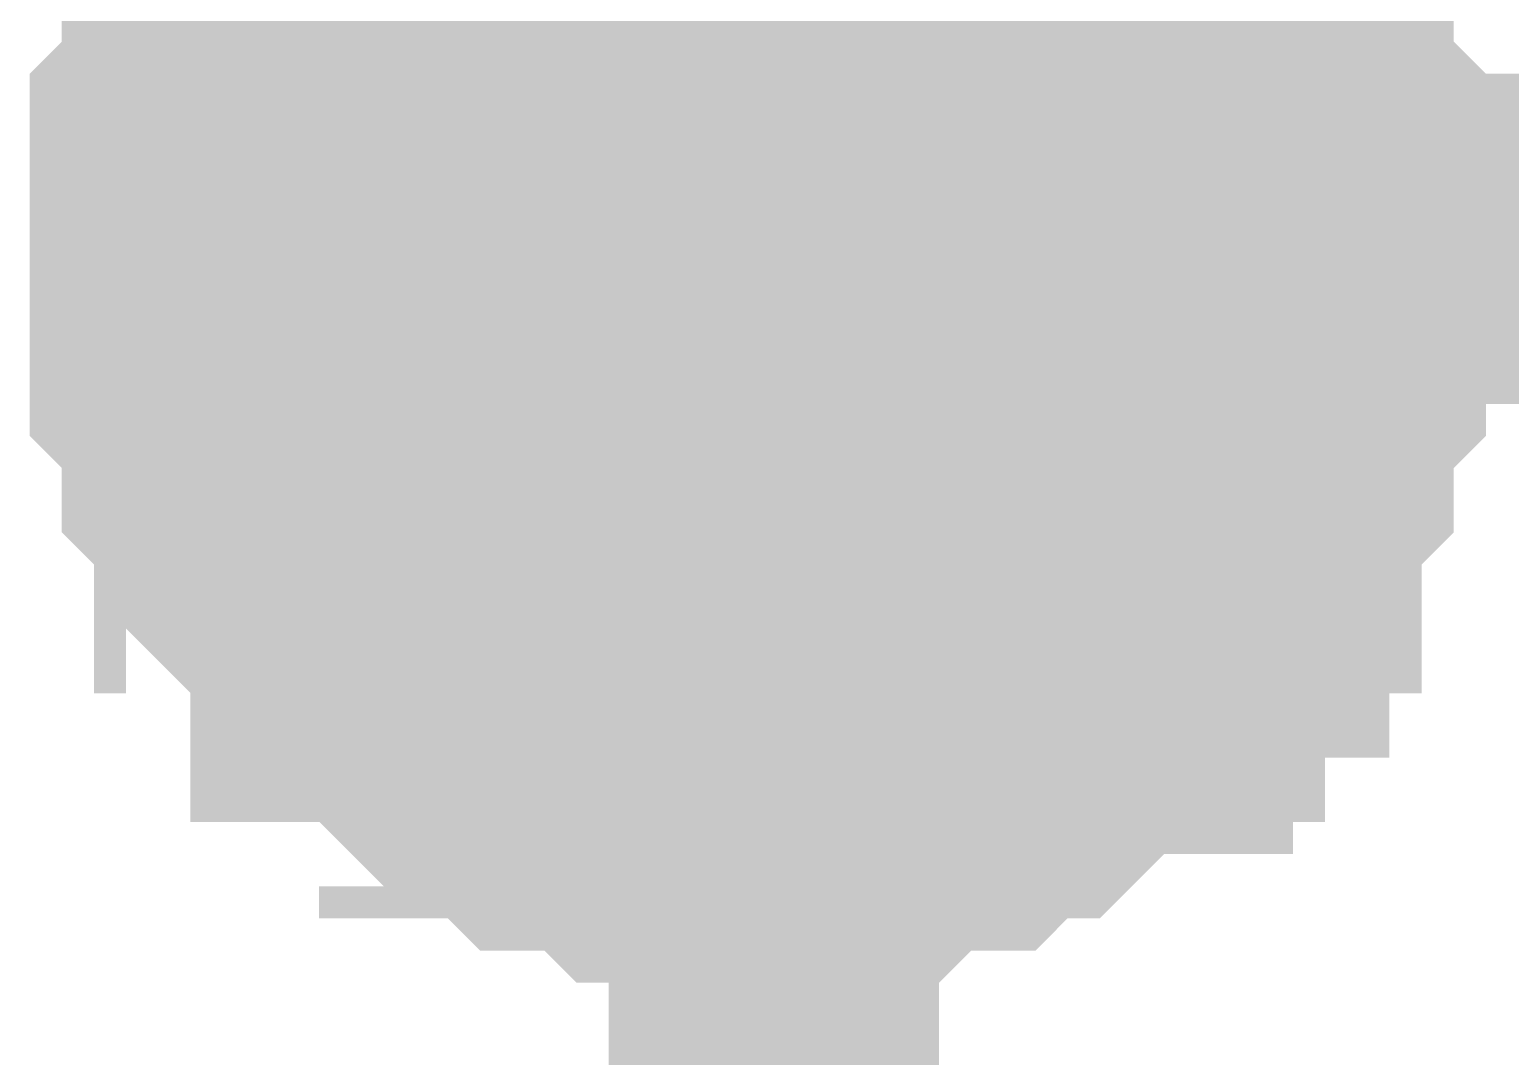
# Model space of a CAD drawing. Header units: inches. Extents: x 0 to 31.5, y 0 to 22.3.
# Drawn here: x 25.8721 to 25.9249, y 18.0706 to 18.1073 of the extents above; entities that cross this region are included whole.
import ezdxf

# ---------------------------------------------------------------- set-up
doc = ezdxf.new("R2010")
doc.units = ezdxf.units.IN
doc.header["$MEASUREMENT"] = 0
doc.layers.add('Sheet', color=255, linetype='Continuous')

msp = doc.modelspace()

# ---------------------------------------------------------------- linework, layer by layer
at = {"layer": 'Sheet'}
for points in [[(25.898622, 17.999876, 0.0118, 0.0118, 0), (25.898622, 18.099799, 0.0118, 0.0118, 0), (25.898622, 18.199722, 0.0118, 0.0118, 0)], [(25.877953, 18.099799, 0.0118, 0.0118, 0), (25.877953, 18.100948, 0.0118, 0.0118, 0), (25.877953, 18.102096, 0.0118, 0.0118, 0), (25.877953, 18.102096, 0.0118, 0.0118, 0), (25.877953, 18.103245, 0.0118, 0.0118, 0), (25.879101, 18.104393, 0.0118, 0.0118, 0), (25.879101, 18.105542, 0.0118, 0.0118, 0), (25.879101, 18.10669, 0.0118, 0.0118, 0), (25.879101, 18.10669, 0.0118, 0.0118, 0), (25.880249, 18.107839, 0.0118, 0.0118, 0), (25.880249, 18.108987, 0.0118, 0.0118, 0), (25.881398, 18.110136, 0.0118, 0.0118, 0), (25.881398, 18.110136, 0.0118, 0.0118, 0), (25.882546, 18.111285, 0.0118, 0.0118, 0), (25.882546, 18.112433, 0.0118, 0.0118, 0), (25.883694, 18.112433, 0.0118, 0.0118, 0), (25.883694, 18.113582, 0.0118, 0.0118, 0)], [(25.877953, 18.099799, 0.0118, 0.0118, 0), (25.877953, 18.100948, 0.0118, 0.0118, 0), (25.877953, 18.102096, 0.0118, 0.0118, 0), (25.877953, 18.102096, 0.0118, 0.0118, 0), (25.877953, 18.103245, 0.0118, 0.0118, 0), (25.879101, 18.104393, 0.0118, 0.0118, 0), (25.879101, 18.105542, 0.0118, 0.0118, 0), (25.879101, 18.10669, 0.0118, 0.0118, 0), (25.879101, 18.10669, 0.0118, 0.0118, 0), (25.880249, 18.107839, 0.0118, 0.0118, 0), (25.880249, 18.108987, 0.0118, 0.0118, 0), (25.881398, 18.110136, 0.0118, 0.0118, 0), (25.881398, 18.110136, 0.0118, 0.0118, 0), (25.882546, 18.111285, 0.0118, 0.0118, 0), (25.882546, 18.112433, 0.0118, 0.0118, 0), (25.883694, 18.112433, 0.0118, 0.0118, 0), (25.883694, 18.113582, 0.0118, 0.0118, 0)], [(25.877953, 18.099799, 0.0118, 0.0118, 0), (25.877953, 18.100948, 0.0118, 0.0118, 0), (25.877953, 18.102096, 0.0118, 0.0118, 0), (25.877953, 18.102096, 0.0118, 0.0118, 0), (25.877953, 18.103245, 0.0118, 0.0118, 0), (25.879101, 18.104393, 0.0118, 0.0118, 0), (25.879101, 18.105542, 0.0118, 0.0118, 0), (25.879101, 18.10669, 0.0118, 0.0118, 0), (25.879101, 18.10669, 0.0118, 0.0118, 0), (25.880249, 18.107839, 0.0118, 0.0118, 0), (25.880249, 18.108987, 0.0118, 0.0118, 0), (25.881398, 18.110136, 0.0118, 0.0118, 0), (25.881398, 18.110136, 0.0118, 0.0118, 0), (25.882546, 18.111285, 0.0118, 0.0118, 0), (25.882546, 18.112433, 0.0118, 0.0118, 0), (25.883694, 18.112433, 0.0118, 0.0118, 0), (25.883694, 18.113582, 0.0118, 0.0118, 0)], [(25.877953, 18.099799, 0.0118, 0.0118, 0), (25.877953, 18.100948, 0.0118, 0.0118, 0), (25.877953, 18.102096, 0.0118, 0.0118, 0), (25.877953, 18.102096, 0.0118, 0.0118, 0), (25.877953, 18.103245, 0.0118, 0.0118, 0), (25.879101, 18.104393, 0.0118, 0.0118, 0), (25.879101, 18.105542, 0.0118, 0.0118, 0), (25.879101, 18.10669, 0.0118, 0.0118, 0), (25.879101, 18.10669, 0.0118, 0.0118, 0), (25.880249, 18.107839, 0.0118, 0.0118, 0), (25.880249, 18.108987, 0.0118, 0.0118, 0), (25.881398, 18.110136, 0.0118, 0.0118, 0), (25.881398, 18.110136, 0.0118, 0.0118, 0), (25.882546, 18.111285, 0.0118, 0.0118, 0), (25.882546, 18.112433, 0.0118, 0.0118, 0), (25.883694, 18.112433, 0.0118, 0.0118, 0), (25.883694, 18.113582, 0.0118, 0.0118, 0)], [(25.912402, 18.113582, 0.0118, 0.0118, 0), (25.912402, 18.112433, 0.0118, 0.0118, 0), (25.91355, 18.112433, 0.0118, 0.0118, 0), (25.914698, 18.111285, 0.0118, 0.0118, 0), (25.914698, 18.110136, 0.0118, 0.0118, 0), (25.914698, 18.110136, 0.0118, 0.0118, 0), (25.915846, 18.108987, 0.0118, 0.0118, 0), (25.915846, 18.107839, 0.0118, 0.0118, 0), (25.916995, 18.10669, 0.0118, 0.0118, 0), (25.916995, 18.10669, 0.0118, 0.0118, 0), (25.916995, 18.105542, 0.0118, 0.0118, 0), (25.916995, 18.104393, 0.0118, 0.0118, 0), (25.918143, 18.103245, 0.0118, 0.0118, 0), (25.918143, 18.102096, 0.0118, 0.0118, 0), (25.918143, 18.102096, 0.0118, 0.0118, 0), (25.918143, 18.100948, 0.0118, 0.0118, 0), (25.918143, 18.099799, 0.0118, 0.0118, 0)], [(25.912402, 18.113582, 0.0118, 0.0118, 0), (25.912402, 18.112433, 0.0118, 0.0118, 0), (25.91355, 18.112433, 0.0118, 0.0118, 0), (25.914698, 18.111285, 0.0118, 0.0118, 0), (25.914698, 18.110136, 0.0118, 0.0118, 0), (25.914698, 18.110136, 0.0118, 0.0118, 0), (25.915846, 18.108987, 0.0118, 0.0118, 0), (25.915846, 18.107839, 0.0118, 0.0118, 0), (25.916995, 18.10669, 0.0118, 0.0118, 0), (25.916995, 18.10669, 0.0118, 0.0118, 0), (25.916995, 18.105542, 0.0118, 0.0118, 0), (25.916995, 18.104393, 0.0118, 0.0118, 0), (25.918143, 18.103245, 0.0118, 0.0118, 0), (25.918143, 18.102096, 0.0118, 0.0118, 0), (25.918143, 18.102096, 0.0118, 0.0118, 0), (25.918143, 18.100948, 0.0118, 0.0118, 0), (25.918143, 18.099799, 0.0118, 0.0118, 0)], [(25.912402, 18.113582, 0.0118, 0.0118, 0), (25.912402, 18.112433, 0.0118, 0.0118, 0), (25.91355, 18.112433, 0.0118, 0.0118, 0), (25.914698, 18.111285, 0.0118, 0.0118, 0), (25.914698, 18.110136, 0.0118, 0.0118, 0), (25.914698, 18.110136, 0.0118, 0.0118, 0), (25.915846, 18.108987, 0.0118, 0.0118, 0), (25.915846, 18.107839, 0.0118, 0.0118, 0), (25.916995, 18.10669, 0.0118, 0.0118, 0), (25.916995, 18.10669, 0.0118, 0.0118, 0), (25.916995, 18.105542, 0.0118, 0.0118, 0), (25.916995, 18.104393, 0.0118, 0.0118, 0), (25.918143, 18.103245, 0.0118, 0.0118, 0), (25.918143, 18.102096, 0.0118, 0.0118, 0), (25.918143, 18.102096, 0.0118, 0.0118, 0), (25.918143, 18.100948, 0.0118, 0.0118, 0), (25.918143, 18.099799, 0.0118, 0.0118, 0)], [(25.912402, 18.113582, 0.0118, 0.0118, 0), (25.912402, 18.112433, 0.0118, 0.0118, 0), (25.91355, 18.112433, 0.0118, 0.0118, 0), (25.914698, 18.111285, 0.0118, 0.0118, 0), (25.914698, 18.110136, 0.0118, 0.0118, 0), (25.914698, 18.110136, 0.0118, 0.0118, 0), (25.915846, 18.108987, 0.0118, 0.0118, 0), (25.915846, 18.107839, 0.0118, 0.0118, 0), (25.916995, 18.10669, 0.0118, 0.0118, 0), (25.916995, 18.10669, 0.0118, 0.0118, 0), (25.916995, 18.105542, 0.0118, 0.0118, 0), (25.916995, 18.104393, 0.0118, 0.0118, 0), (25.918143, 18.103245, 0.0118, 0.0118, 0), (25.918143, 18.102096, 0.0118, 0.0118, 0), (25.918143, 18.102096, 0.0118, 0.0118, 0), (25.918143, 18.100948, 0.0118, 0.0118, 0), (25.918143, 18.099799, 0.0118, 0.0118, 0)], [(25.877953, 18.099799, 0.0039, 0.0039, 0), (25.877953, 18.100948, 0.0039, 0.0039, 0), (25.877953, 18.102096, 0.0039, 0.0039, 0), (25.877953, 18.102096, 0.0039, 0.0039, 0), (25.877953, 18.103245, 0.0039, 0.0039, 0), (25.879101, 18.104393, 0.0039, 0.0039, 0), (25.879101, 18.105542, 0.0039, 0.0039, 0), (25.879101, 18.10669, 0.0039, 0.0039, 0), (25.879101, 18.10669, 0.0039, 0.0039, 0), (25.880249, 18.107839, 0.0039, 0.0039, 0), (25.880249, 18.108987, 0.0039, 0.0039, 0), (25.881398, 18.110136, 0.0039, 0.0039, 0)], [(25.877953, 18.099799, 0.0039, 0.0039, 0), (25.877953, 18.100948, 0.0039, 0.0039, 0), (25.877953, 18.102096, 0.0039, 0.0039, 0), (25.877953, 18.102096, 0.0039, 0.0039, 0), (25.877953, 18.103245, 0.0039, 0.0039, 0), (25.879101, 18.104393, 0.0039, 0.0039, 0), (25.879101, 18.105542, 0.0039, 0.0039, 0), (25.879101, 18.10669, 0.0039, 0.0039, 0), (25.879101, 18.10669, 0.0039, 0.0039, 0), (25.880249, 18.107839, 0.0039, 0.0039, 0), (25.880249, 18.108987, 0.0039, 0.0039, 0), (25.881398, 18.110136, 0.0039, 0.0039, 0)], [(25.877953, 18.099799, 0.0039, 0.0039, 0), (25.877953, 18.100948, 0.0039, 0.0039, 0), (25.877953, 18.102096, 0.0039, 0.0039, 0), (25.877953, 18.102096, 0.0039, 0.0039, 0), (25.877953, 18.103245, 0.0039, 0.0039, 0), (25.879101, 18.104393, 0.0039, 0.0039, 0), (25.879101, 18.105542, 0.0039, 0.0039, 0), (25.879101, 18.10669, 0.0039, 0.0039, 0), (25.879101, 18.10669, 0.0039, 0.0039, 0), (25.880249, 18.107839, 0.0039, 0.0039, 0), (25.880249, 18.108987, 0.0039, 0.0039, 0), (25.881398, 18.110136, 0.0039, 0.0039, 0)], [(25.877953, 18.099799, 0.0039, 0.0039, 0), (25.877953, 18.100948, 0.0039, 0.0039, 0), (25.877953, 18.102096, 0.0039, 0.0039, 0), (25.877953, 18.102096, 0.0039, 0.0039, 0), (25.877953, 18.103245, 0.0039, 0.0039, 0), (25.879101, 18.104393, 0.0039, 0.0039, 0), (25.879101, 18.105542, 0.0039, 0.0039, 0), (25.879101, 18.10669, 0.0039, 0.0039, 0), (25.879101, 18.10669, 0.0039, 0.0039, 0), (25.880249, 18.107839, 0.0039, 0.0039, 0), (25.880249, 18.108987, 0.0039, 0.0039, 0), (25.881398, 18.110136, 0.0039, 0.0039, 0)], [(25.914698, 18.110136, 0.0039, 0.0039, 0), (25.915846, 18.108987, 0.0039, 0.0039, 0), (25.915846, 18.107839, 0.0039, 0.0039, 0), (25.916995, 18.10669, 0.0039, 0.0039, 0), (25.916995, 18.10669, 0.0039, 0.0039, 0), (25.916995, 18.105542, 0.0039, 0.0039, 0), (25.916995, 18.104393, 0.0039, 0.0039, 0), (25.918143, 18.103245, 0.0039, 0.0039, 0), (25.918143, 18.102096, 0.0039, 0.0039, 0), (25.918143, 18.102096, 0.0039, 0.0039, 0), (25.918143, 18.100948, 0.0039, 0.0039, 0), (25.918143, 18.099799, 0.0039, 0.0039, 0)], [(25.914698, 18.110136, 0.0039, 0.0039, 0), (25.915846, 18.108987, 0.0039, 0.0039, 0), (25.915846, 18.107839, 0.0039, 0.0039, 0), (25.916995, 18.10669, 0.0039, 0.0039, 0), (25.916995, 18.10669, 0.0039, 0.0039, 0), (25.916995, 18.105542, 0.0039, 0.0039, 0), (25.916995, 18.104393, 0.0039, 0.0039, 0), (25.918143, 18.103245, 0.0039, 0.0039, 0), (25.918143, 18.102096, 0.0039, 0.0039, 0), (25.918143, 18.102096, 0.0039, 0.0039, 0), (25.918143, 18.100948, 0.0039, 0.0039, 0), (25.918143, 18.099799, 0.0039, 0.0039, 0)], [(25.914698, 18.110136, 0.0039, 0.0039, 0), (25.915846, 18.108987, 0.0039, 0.0039, 0), (25.915846, 18.107839, 0.0039, 0.0039, 0), (25.916995, 18.10669, 0.0039, 0.0039, 0), (25.916995, 18.10669, 0.0039, 0.0039, 0), (25.916995, 18.105542, 0.0039, 0.0039, 0), (25.916995, 18.104393, 0.0039, 0.0039, 0), (25.918143, 18.103245, 0.0039, 0.0039, 0), (25.918143, 18.102096, 0.0039, 0.0039, 0), (25.918143, 18.102096, 0.0039, 0.0039, 0), (25.918143, 18.100948, 0.0039, 0.0039, 0), (25.918143, 18.099799, 0.0039, 0.0039, 0)], [(25.914698, 18.110136, 0.0039, 0.0039, 0), (25.915846, 18.108987, 0.0039, 0.0039, 0), (25.915846, 18.107839, 0.0039, 0.0039, 0), (25.916995, 18.10669, 0.0039, 0.0039, 0), (25.916995, 18.10669, 0.0039, 0.0039, 0), (25.916995, 18.105542, 0.0039, 0.0039, 0), (25.916995, 18.104393, 0.0039, 0.0039, 0), (25.918143, 18.103245, 0.0039, 0.0039, 0), (25.918143, 18.102096, 0.0039, 0.0039, 0), (25.918143, 18.102096, 0.0039, 0.0039, 0), (25.918143, 18.100948, 0.0039, 0.0039, 0), (25.918143, 18.099799, 0.0039, 0.0039, 0)], [(25.898622, 18.079125, 0.0118, 0.0118, 0), (25.897474, 18.079125, 0.0118, 0.0118, 0), (25.896325, 18.079125, 0.0118, 0.0118, 0), (25.895177, 18.079125, 0.0118, 0.0118, 0), (25.894029, 18.079125, 0.0118, 0.0118, 0), (25.892881, 18.080274, 0.0118, 0.0118, 0), (25.892881, 18.080274, 0.0118, 0.0118, 0), (25.891732, 18.080274, 0.0118, 0.0118, 0), (25.890584, 18.080274, 0.0118, 0.0118, 0), (25.889436, 18.081423, 0.0118, 0.0118, 0), (25.888287, 18.081423, 0.0118, 0.0118, 0), (25.888287, 18.082571, 0.0118, 0.0118, 0), (25.887139, 18.082571, 0.0118, 0.0118, 0), (25.885991, 18.08372, 0.0118, 0.0118, 0), (25.885991, 18.08372, 0.0118, 0.0118, 0), (25.884843, 18.084868, 0.0118, 0.0118, 0), (25.883694, 18.084868, 0.0118, 0.0118, 0), (25.883694, 18.086017, 0.0118, 0.0118, 0), (25.882546, 18.087165, 0.0118, 0.0118, 0), (25.882546, 18.087165, 0.0118, 0.0118, 0), (25.881398, 18.088314, 0.0118, 0.0118, 0), (25.881398, 18.089462, 0.0118, 0.0118, 0), (25.880249, 18.089462, 0.0118, 0.0118, 0), (25.880249, 18.090611, 0.0118, 0.0118, 0), (25.879101, 18.091759, 0.0118, 0.0118, 0), (25.879101, 18.092908, 0.0118, 0.0118, 0), (25.879101, 18.094056, 0.0118, 0.0118, 0), (25.879101, 18.094056, 0.0118, 0.0118, 0), (25.877953, 18.095205, 0.0118, 0.0118, 0), (25.877953, 18.096354, 0.0118, 0.0118, 0), (25.877953, 18.097502, 0.0118, 0.0118, 0), (25.877953, 18.098651, 0.0118, 0.0118, 0), (25.877953, 18.099799, 0.0118, 0.0118, 0)], [(25.877953, 18.099799, 0.0118, 0.0118, 0), (25.877953, 18.099799, 0.0118, 0.0118, 0)], [(25.898622, 18.079125, 0.0118, 0.0118, 0), (25.897474, 18.079125, 0.0118, 0.0118, 0), (25.896325, 18.079125, 0.0118, 0.0118, 0), (25.895177, 18.079125, 0.0118, 0.0118, 0), (25.894029, 18.079125, 0.0118, 0.0118, 0), (25.892881, 18.080274, 0.0118, 0.0118, 0), (25.892881, 18.080274, 0.0118, 0.0118, 0), (25.891732, 18.080274, 0.0118, 0.0118, 0), (25.890584, 18.080274, 0.0118, 0.0118, 0), (25.889436, 18.081423, 0.0118, 0.0118, 0), (25.888287, 18.081423, 0.0118, 0.0118, 0), (25.888287, 18.082571, 0.0118, 0.0118, 0), (25.887139, 18.082571, 0.0118, 0.0118, 0), (25.885991, 18.08372, 0.0118, 0.0118, 0), (25.885991, 18.08372, 0.0118, 0.0118, 0), (25.884843, 18.084868, 0.0118, 0.0118, 0), (25.883694, 18.084868, 0.0118, 0.0118, 0), (25.883694, 18.086017, 0.0118, 0.0118, 0), (25.882546, 18.087165, 0.0118, 0.0118, 0), (25.882546, 18.087165, 0.0118, 0.0118, 0), (25.881398, 18.088314, 0.0118, 0.0118, 0), (25.881398, 18.089462, 0.0118, 0.0118, 0), (25.880249, 18.089462, 0.0118, 0.0118, 0), (25.880249, 18.090611, 0.0118, 0.0118, 0), (25.879101, 18.091759, 0.0118, 0.0118, 0), (25.879101, 18.092908, 0.0118, 0.0118, 0), (25.879101, 18.094056, 0.0118, 0.0118, 0), (25.879101, 18.094056, 0.0118, 0.0118, 0), (25.877953, 18.095205, 0.0118, 0.0118, 0), (25.877953, 18.096354, 0.0118, 0.0118, 0), (25.877953, 18.097502, 0.0118, 0.0118, 0), (25.877953, 18.098651, 0.0118, 0.0118, 0), (25.877953, 18.099799, 0.0118, 0.0118, 0)], [(25.877953, 18.099799, 0.0118, 0.0118, 0), (25.877953, 18.099799, 0.0118, 0.0118, 0)], [(25.898622, 18.079125, 0.0118, 0.0118, 0), (25.897474, 18.079125, 0.0118, 0.0118, 0), (25.896325, 18.079125, 0.0118, 0.0118, 0), (25.895177, 18.079125, 0.0118, 0.0118, 0), (25.894029, 18.079125, 0.0118, 0.0118, 0), (25.892881, 18.080274, 0.0118, 0.0118, 0), (25.892881, 18.080274, 0.0118, 0.0118, 0), (25.891732, 18.080274, 0.0118, 0.0118, 0), (25.890584, 18.080274, 0.0118, 0.0118, 0), (25.889436, 18.081423, 0.0118, 0.0118, 0), (25.888287, 18.081423, 0.0118, 0.0118, 0), (25.888287, 18.082571, 0.0118, 0.0118, 0), (25.887139, 18.082571, 0.0118, 0.0118, 0), (25.885991, 18.08372, 0.0118, 0.0118, 0), (25.885991, 18.08372, 0.0118, 0.0118, 0), (25.884843, 18.084868, 0.0118, 0.0118, 0), (25.883694, 18.084868, 0.0118, 0.0118, 0), (25.883694, 18.086017, 0.0118, 0.0118, 0), (25.882546, 18.087165, 0.0118, 0.0118, 0), (25.882546, 18.087165, 0.0118, 0.0118, 0), (25.881398, 18.088314, 0.0118, 0.0118, 0), (25.881398, 18.089462, 0.0118, 0.0118, 0), (25.880249, 18.089462, 0.0118, 0.0118, 0), (25.880249, 18.090611, 0.0118, 0.0118, 0), (25.879101, 18.091759, 0.0118, 0.0118, 0), (25.879101, 18.092908, 0.0118, 0.0118, 0), (25.879101, 18.094056, 0.0118, 0.0118, 0), (25.879101, 18.094056, 0.0118, 0.0118, 0), (25.877953, 18.095205, 0.0118, 0.0118, 0), (25.877953, 18.096354, 0.0118, 0.0118, 0), (25.877953, 18.097502, 0.0118, 0.0118, 0), (25.877953, 18.098651, 0.0118, 0.0118, 0), (25.877953, 18.099799, 0.0118, 0.0118, 0)], [(25.877953, 18.099799, 0.0118, 0.0118, 0), (25.877953, 18.099799, 0.0118, 0.0118, 0)], [(25.898622, 18.079125, 0.0118, 0.0118, 0), (25.897474, 18.079125, 0.0118, 0.0118, 0), (25.896325, 18.079125, 0.0118, 0.0118, 0), (25.895177, 18.079125, 0.0118, 0.0118, 0), (25.894029, 18.079125, 0.0118, 0.0118, 0), (25.892881, 18.080274, 0.0118, 0.0118, 0), (25.892881, 18.080274, 0.0118, 0.0118, 0), (25.891732, 18.080274, 0.0118, 0.0118, 0), (25.890584, 18.080274, 0.0118, 0.0118, 0), (25.889436, 18.081423, 0.0118, 0.0118, 0), (25.888287, 18.081423, 0.0118, 0.0118, 0), (25.888287, 18.082571, 0.0118, 0.0118, 0), (25.887139, 18.082571, 0.0118, 0.0118, 0), (25.885991, 18.08372, 0.0118, 0.0118, 0), (25.885991, 18.08372, 0.0118, 0.0118, 0), (25.884843, 18.084868, 0.0118, 0.0118, 0), (25.883694, 18.084868, 0.0118, 0.0118, 0), (25.883694, 18.086017, 0.0118, 0.0118, 0), (25.882546, 18.087165, 0.0118, 0.0118, 0), (25.882546, 18.087165, 0.0118, 0.0118, 0), (25.881398, 18.088314, 0.0118, 0.0118, 0), (25.881398, 18.089462, 0.0118, 0.0118, 0), (25.880249, 18.089462, 0.0118, 0.0118, 0), (25.880249, 18.090611, 0.0118, 0.0118, 0), (25.879101, 18.091759, 0.0118, 0.0118, 0), (25.879101, 18.092908, 0.0118, 0.0118, 0), (25.879101, 18.094056, 0.0118, 0.0118, 0), (25.879101, 18.094056, 0.0118, 0.0118, 0), (25.877953, 18.095205, 0.0118, 0.0118, 0), (25.877953, 18.096354, 0.0118, 0.0118, 0), (25.877953, 18.097502, 0.0118, 0.0118, 0), (25.877953, 18.098651, 0.0118, 0.0118, 0), (25.877953, 18.099799, 0.0118, 0.0118, 0)], [(25.877953, 18.099799, 0.0118, 0.0118, 0), (25.877953, 18.099799, 0.0118, 0.0118, 0)], [(25.918143, 18.099799, 0.0118, 0.0118, 0), (25.918143, 18.098651, 0.0118, 0.0118, 0), (25.918143, 18.097502, 0.0118, 0.0118, 0), (25.918143, 18.096354, 0.0118, 0.0118, 0), (25.918143, 18.095205, 0.0118, 0.0118, 0), (25.916995, 18.094056, 0.0118, 0.0118, 0), (25.916995, 18.094056, 0.0118, 0.0118, 0), (25.916995, 18.092908, 0.0118, 0.0118, 0), (25.916995, 18.091759, 0.0118, 0.0118, 0), (25.915846, 18.090611, 0.0118, 0.0118, 0), (25.915846, 18.089462, 0.0118, 0.0118, 0), (25.914698, 18.089462, 0.0118, 0.0118, 0), (25.914698, 18.088314, 0.0118, 0.0118, 0), (25.914698, 18.087165, 0.0118, 0.0118, 0), (25.91355, 18.087165, 0.0118, 0.0118, 0), (25.912402, 18.086017, 0.0118, 0.0118, 0), (25.912402, 18.084868, 0.0118, 0.0118, 0), (25.911253, 18.084868, 0.0118, 0.0118, 0), (25.911253, 18.08372, 0.0118, 0.0118, 0), (25.910105, 18.08372, 0.0118, 0.0118, 0), (25.908957, 18.082571, 0.0118, 0.0118, 0), (25.908957, 18.082571, 0.0118, 0.0118, 0), (25.907808, 18.081423, 0.0118, 0.0118, 0), (25.90666, 18.081423, 0.0118, 0.0118, 0), (25.905512, 18.080274, 0.0118, 0.0118, 0), (25.905512, 18.080274, 0.0118, 0.0118, 0), (25.904364, 18.080274, 0.0118, 0.0118, 0), (25.903215, 18.080274, 0.0118, 0.0118, 0), (25.902067, 18.079125, 0.0118, 0.0118, 0), (25.900919, 18.079125, 0.0118, 0.0118, 0), (25.900919, 18.079125, 0.0118, 0.0118, 0), (25.89977, 18.079125, 0.0118, 0.0118, 0), (25.898622, 18.079125, 0.0118, 0.0118, 0)], [(25.898622, 18.099799, 0.0118, 0.0118, 0), (26.697835, 18.099799, 0.0118, 0.0118, 0), (27.498196, 18.099799, 0.0118, 0.0118, 0)], [(25.918143, 18.099799, 0.0118, 0.0118, 0), (25.918143, 18.098651, 0.0118, 0.0118, 0), (25.918143, 18.097502, 0.0118, 0.0118, 0), (25.918143, 18.096354, 0.0118, 0.0118, 0), (25.918143, 18.095205, 0.0118, 0.0118, 0), (25.916995, 18.094056, 0.0118, 0.0118, 0), (25.916995, 18.094056, 0.0118, 0.0118, 0), (25.916995, 18.092908, 0.0118, 0.0118, 0), (25.916995, 18.091759, 0.0118, 0.0118, 0), (25.915846, 18.090611, 0.0118, 0.0118, 0), (25.915846, 18.089462, 0.0118, 0.0118, 0), (25.914698, 18.089462, 0.0118, 0.0118, 0), (25.914698, 18.088314, 0.0118, 0.0118, 0), (25.914698, 18.087165, 0.0118, 0.0118, 0), (25.91355, 18.087165, 0.0118, 0.0118, 0), (25.912402, 18.086017, 0.0118, 0.0118, 0), (25.912402, 18.084868, 0.0118, 0.0118, 0), (25.911253, 18.084868, 0.0118, 0.0118, 0), (25.911253, 18.08372, 0.0118, 0.0118, 0), (25.910105, 18.08372, 0.0118, 0.0118, 0), (25.908957, 18.082571, 0.0118, 0.0118, 0), (25.908957, 18.082571, 0.0118, 0.0118, 0), (25.907808, 18.081423, 0.0118, 0.0118, 0), (25.90666, 18.081423, 0.0118, 0.0118, 0), (25.905512, 18.080274, 0.0118, 0.0118, 0), (25.905512, 18.080274, 0.0118, 0.0118, 0), (25.904364, 18.080274, 0.0118, 0.0118, 0), (25.903215, 18.080274, 0.0118, 0.0118, 0), (25.902067, 18.079125, 0.0118, 0.0118, 0), (25.900919, 18.079125, 0.0118, 0.0118, 0), (25.900919, 18.079125, 0.0118, 0.0118, 0), (25.89977, 18.079125, 0.0118, 0.0118, 0), (25.898622, 18.079125, 0.0118, 0.0118, 0)], [(25.918143, 18.099799, 0.0118, 0.0118, 0), (25.918143, 18.098651, 0.0118, 0.0118, 0), (25.918143, 18.097502, 0.0118, 0.0118, 0), (25.918143, 18.096354, 0.0118, 0.0118, 0), (25.918143, 18.095205, 0.0118, 0.0118, 0), (25.916995, 18.094056, 0.0118, 0.0118, 0), (25.916995, 18.094056, 0.0118, 0.0118, 0), (25.916995, 18.092908, 0.0118, 0.0118, 0), (25.916995, 18.091759, 0.0118, 0.0118, 0), (25.915846, 18.090611, 0.0118, 0.0118, 0), (25.915846, 18.089462, 0.0118, 0.0118, 0), (25.914698, 18.089462, 0.0118, 0.0118, 0), (25.914698, 18.088314, 0.0118, 0.0118, 0), (25.914698, 18.087165, 0.0118, 0.0118, 0), (25.91355, 18.087165, 0.0118, 0.0118, 0), (25.912402, 18.086017, 0.0118, 0.0118, 0), (25.912402, 18.084868, 0.0118, 0.0118, 0), (25.911253, 18.084868, 0.0118, 0.0118, 0), (25.911253, 18.08372, 0.0118, 0.0118, 0), (25.910105, 18.08372, 0.0118, 0.0118, 0), (25.908957, 18.082571, 0.0118, 0.0118, 0), (25.908957, 18.082571, 0.0118, 0.0118, 0), (25.907808, 18.081423, 0.0118, 0.0118, 0), (25.90666, 18.081423, 0.0118, 0.0118, 0), (25.905512, 18.080274, 0.0118, 0.0118, 0), (25.905512, 18.080274, 0.0118, 0.0118, 0), (25.904364, 18.080274, 0.0118, 0.0118, 0), (25.903215, 18.080274, 0.0118, 0.0118, 0), (25.902067, 18.079125, 0.0118, 0.0118, 0), (25.900919, 18.079125, 0.0118, 0.0118, 0), (25.900919, 18.079125, 0.0118, 0.0118, 0), (25.89977, 18.079125, 0.0118, 0.0118, 0), (25.898622, 18.079125, 0.0118, 0.0118, 0)], [(25.918143, 18.099799, 0.0118, 0.0118, 0), (25.918143, 18.098651, 0.0118, 0.0118, 0), (25.918143, 18.097502, 0.0118, 0.0118, 0), (25.918143, 18.096354, 0.0118, 0.0118, 0), (25.918143, 18.095205, 0.0118, 0.0118, 0), (25.916995, 18.094056, 0.0118, 0.0118, 0), (25.916995, 18.094056, 0.0118, 0.0118, 0), (25.916995, 18.092908, 0.0118, 0.0118, 0), (25.916995, 18.091759, 0.0118, 0.0118, 0), (25.915846, 18.090611, 0.0118, 0.0118, 0), (25.915846, 18.089462, 0.0118, 0.0118, 0), (25.914698, 18.089462, 0.0118, 0.0118, 0), (25.914698, 18.088314, 0.0118, 0.0118, 0), (25.914698, 18.087165, 0.0118, 0.0118, 0), (25.91355, 18.087165, 0.0118, 0.0118, 0), (25.912402, 18.086017, 0.0118, 0.0118, 0), (25.912402, 18.084868, 0.0118, 0.0118, 0), (25.911253, 18.084868, 0.0118, 0.0118, 0), (25.911253, 18.08372, 0.0118, 0.0118, 0), (25.910105, 18.08372, 0.0118, 0.0118, 0), (25.908957, 18.082571, 0.0118, 0.0118, 0), (25.908957, 18.082571, 0.0118, 0.0118, 0), (25.907808, 18.081423, 0.0118, 0.0118, 0), (25.90666, 18.081423, 0.0118, 0.0118, 0), (25.905512, 18.080274, 0.0118, 0.0118, 0), (25.905512, 18.080274, 0.0118, 0.0118, 0), (25.904364, 18.080274, 0.0118, 0.0118, 0), (25.903215, 18.080274, 0.0118, 0.0118, 0), (25.902067, 18.079125, 0.0118, 0.0118, 0), (25.900919, 18.079125, 0.0118, 0.0118, 0), (25.900919, 18.079125, 0.0118, 0.0118, 0), (25.89977, 18.079125, 0.0118, 0.0118, 0), (25.898622, 18.079125, 0.0118, 0.0118, 0)], [(25.918143, 18.099799, 0.0118, 0.0118, 0), (25.918143, 18.099799, 0.0118, 0.0118, 0), (25.918143, 18.099799, 0.0118, 0.0118, 0), (25.918143, 18.099799, 0.0118, 0.0118, 0), (25.918143, 18.099799, 0.0118, 0.0118, 0), (25.918143, 18.099799, 0.0118, 0.0118, 0), (25.918143, 18.099799, 0.0118, 0.0118, 0), (25.918143, 18.099799, 0.0118, 0.0118, 0), (25.918143, 18.099799, 0.0118, 0.0118, 0), (25.918143, 18.099799, 0.0118, 0.0118, 0), (25.918143, 18.099799, 0.0118, 0.0118, 0), (25.918143, 18.099799, 0.0118, 0.0118, 0), (25.918143, 18.099799, 0.0118, 0.0118, 0), (25.918143, 18.099799, 0.0118, 0.0118, 0), (25.918143, 18.099799, 0.0118, 0.0118, 0), (25.918143, 18.099799, 0.0118, 0.0118, 0), (25.918143, 18.099799, 0.0118, 0.0118, 0), (25.918143, 18.099799, 0.0118, 0.0118, 0), (25.918143, 18.099799, 0.0118, 0.0118, 0), (25.918143, 18.099799, 0.0118, 0.0118, 0), (25.918143, 18.099799, 0.0118, 0.0118, 0), (25.918143, 18.099799, 0.0118, 0.0118, 0), (25.918143, 18.099799, 0.0118, 0.0118, 0), (25.918143, 18.099799, 0.0118, 0.0118, 0), (25.918143, 18.099799, 0.0118, 0.0118, 0), (25.918143, 18.099799, 0.0118, 0.0118, 0), (25.918143, 18.099799, 0.0118, 0.0118, 0), (25.918143, 18.099799, 0.0118, 0.0118, 0), (25.918143, 18.099799, 0.0118, 0.0118, 0), (25.918143, 18.099799, 0.0118, 0.0118, 0), (25.918143, 18.099799, 0.0118, 0.0118, 0), (25.918143, 18.099799, 0.0118, 0.0118, 0), (25.918143, 18.099799, 0.0118, 0.0118, 0)], [(25.918143, 18.099799, 0.0118, 0.0118, 0), (25.918143, 18.099799, 0.0118, 0.0118, 0)], [(25.918143, 18.099799, 0.0118, 0.0118, 0), (25.918143, 18.099799, 0.0118, 0.0118, 0), (25.918143, 18.099799, 0.0118, 0.0118, 0), (25.918143, 18.099799, 0.0118, 0.0118, 0), (25.918143, 18.099799, 0.0118, 0.0118, 0), (25.918143, 18.099799, 0.0118, 0.0118, 0), (25.918143, 18.099799, 0.0118, 0.0118, 0), (25.918143, 18.099799, 0.0118, 0.0118, 0), (25.918143, 18.099799, 0.0118, 0.0118, 0), (25.918143, 18.099799, 0.0118, 0.0118, 0), (25.918143, 18.099799, 0.0118, 0.0118, 0), (25.918143, 18.099799, 0.0118, 0.0118, 0), (25.918143, 18.099799, 0.0118, 0.0118, 0), (25.918143, 18.099799, 0.0118, 0.0118, 0), (25.918143, 18.099799, 0.0118, 0.0118, 0), (25.918143, 18.099799, 0.0118, 0.0118, 0), (25.918143, 18.099799, 0.0118, 0.0118, 0), (25.918143, 18.099799, 0.0118, 0.0118, 0), (25.918143, 18.099799, 0.0118, 0.0118, 0), (25.918143, 18.099799, 0.0118, 0.0118, 0), (25.918143, 18.099799, 0.0118, 0.0118, 0), (25.918143, 18.099799, 0.0118, 0.0118, 0), (25.918143, 18.099799, 0.0118, 0.0118, 0), (25.918143, 18.099799, 0.0118, 0.0118, 0), (25.918143, 18.099799, 0.0118, 0.0118, 0), (25.918143, 18.099799, 0.0118, 0.0118, 0), (25.918143, 18.099799, 0.0118, 0.0118, 0), (25.918143, 18.099799, 0.0118, 0.0118, 0), (25.918143, 18.099799, 0.0118, 0.0118, 0), (25.918143, 18.099799, 0.0118, 0.0118, 0), (25.918143, 18.099799, 0.0118, 0.0118, 0), (25.918143, 18.099799, 0.0118, 0.0118, 0), (25.918143, 18.099799, 0.0118, 0.0118, 0)], [(25.918143, 18.099799, 0.0118, 0.0118, 0), (25.918143, 18.099799, 0.0118, 0.0118, 0)], [(25.918143, 18.099799, 0.0118, 0.0118, 0), (25.918143, 18.099799, 0.0118, 0.0118, 0), (25.918143, 18.099799, 0.0118, 0.0118, 0), (25.918143, 18.099799, 0.0118, 0.0118, 0), (25.918143, 18.099799, 0.0118, 0.0118, 0), (25.918143, 18.099799, 0.0118, 0.0118, 0), (25.918143, 18.099799, 0.0118, 0.0118, 0), (25.918143, 18.099799, 0.0118, 0.0118, 0), (25.918143, 18.099799, 0.0118, 0.0118, 0), (25.918143, 18.099799, 0.0118, 0.0118, 0), (25.918143, 18.099799, 0.0118, 0.0118, 0), (25.918143, 18.099799, 0.0118, 0.0118, 0), (25.918143, 18.099799, 0.0118, 0.0118, 0), (25.918143, 18.099799, 0.0118, 0.0118, 0), (25.918143, 18.099799, 0.0118, 0.0118, 0), (25.918143, 18.099799, 0.0118, 0.0118, 0), (25.918143, 18.099799, 0.0118, 0.0118, 0), (25.918143, 18.099799, 0.0118, 0.0118, 0), (25.918143, 18.099799, 0.0118, 0.0118, 0), (25.918143, 18.099799, 0.0118, 0.0118, 0), (25.918143, 18.099799, 0.0118, 0.0118, 0), (25.918143, 18.099799, 0.0118, 0.0118, 0), (25.918143, 18.099799, 0.0118, 0.0118, 0), (25.918143, 18.099799, 0.0118, 0.0118, 0), (25.918143, 18.099799, 0.0118, 0.0118, 0), (25.918143, 18.099799, 0.0118, 0.0118, 0), (25.918143, 18.099799, 0.0118, 0.0118, 0), (25.918143, 18.099799, 0.0118, 0.0118, 0), (25.918143, 18.099799, 0.0118, 0.0118, 0), (25.918143, 18.099799, 0.0118, 0.0118, 0), (25.918143, 18.099799, 0.0118, 0.0118, 0), (25.918143, 18.099799, 0.0118, 0.0118, 0), (25.918143, 18.099799, 0.0118, 0.0118, 0)], [(25.918143, 18.099799, 0.0118, 0.0118, 0), (25.918143, 18.099799, 0.0118, 0.0118, 0)], [(25.918143, 18.099799, 0.0118, 0.0118, 0), (25.918143, 18.099799, 0.0118, 0.0118, 0), (25.918143, 18.099799, 0.0118, 0.0118, 0), (25.918143, 18.099799, 0.0118, 0.0118, 0), (25.918143, 18.099799, 0.0118, 0.0118, 0), (25.918143, 18.099799, 0.0118, 0.0118, 0), (25.918143, 18.099799, 0.0118, 0.0118, 0), (25.918143, 18.099799, 0.0118, 0.0118, 0), (25.918143, 18.099799, 0.0118, 0.0118, 0), (25.918143, 18.099799, 0.0118, 0.0118, 0), (25.918143, 18.099799, 0.0118, 0.0118, 0), (25.918143, 18.099799, 0.0118, 0.0118, 0), (25.918143, 18.099799, 0.0118, 0.0118, 0), (25.918143, 18.099799, 0.0118, 0.0118, 0), (25.918143, 18.099799, 0.0118, 0.0118, 0), (25.918143, 18.099799, 0.0118, 0.0118, 0), (25.918143, 18.099799, 0.0118, 0.0118, 0), (25.918143, 18.099799, 0.0118, 0.0118, 0), (25.918143, 18.099799, 0.0118, 0.0118, 0), (25.918143, 18.099799, 0.0118, 0.0118, 0), (25.918143, 18.099799, 0.0118, 0.0118, 0), (25.918143, 18.099799, 0.0118, 0.0118, 0), (25.918143, 18.099799, 0.0118, 0.0118, 0), (25.918143, 18.099799, 0.0118, 0.0118, 0), (25.918143, 18.099799, 0.0118, 0.0118, 0), (25.918143, 18.099799, 0.0118, 0.0118, 0), (25.918143, 18.099799, 0.0118, 0.0118, 0), (25.918143, 18.099799, 0.0118, 0.0118, 0), (25.918143, 18.099799, 0.0118, 0.0118, 0), (25.918143, 18.099799, 0.0118, 0.0118, 0), (25.918143, 18.099799, 0.0118, 0.0118, 0), (25.918143, 18.099799, 0.0118, 0.0118, 0), (25.918143, 18.099799, 0.0118, 0.0118, 0)], [(25.918143, 18.099799, 0.0118, 0.0118, 0), (25.918143, 18.099799, 0.0118, 0.0118, 0)], [(25.898622, 18.079125, 0.0039, 0.0039, 0), (25.897474, 18.079125, 0.0039, 0.0039, 0), (25.896325, 18.079125, 0.0039, 0.0039, 0), (25.895177, 18.079125, 0.0039, 0.0039, 0), (25.894029, 18.079125, 0.0039, 0.0039, 0), (25.892881, 18.080274, 0.0039, 0.0039, 0), (25.892881, 18.080274, 0.0039, 0.0039, 0), (25.891732, 18.080274, 0.0039, 0.0039, 0), (25.890584, 18.080274, 0.0039, 0.0039, 0), (25.889436, 18.081423, 0.0039, 0.0039, 0), (25.888287, 18.081423, 0.0039, 0.0039, 0), (25.888287, 18.082571, 0.0039, 0.0039, 0), (25.887139, 18.082571, 0.0039, 0.0039, 0), (25.885991, 18.08372, 0.0039, 0.0039, 0), (25.885991, 18.08372, 0.0039, 0.0039, 0), (25.884843, 18.084868, 0.0039, 0.0039, 0), (25.883694, 18.084868, 0.0039, 0.0039, 0), (25.883694, 18.086017, 0.0039, 0.0039, 0), (25.882546, 18.087165, 0.0039, 0.0039, 0), (25.882546, 18.087165, 0.0039, 0.0039, 0), (25.881398, 18.088314, 0.0039, 0.0039, 0), (25.881398, 18.089462, 0.0039, 0.0039, 0), (25.880249, 18.089462, 0.0039, 0.0039, 0), (25.880249, 18.090611, 0.0039, 0.0039, 0), (25.879101, 18.091759, 0.0039, 0.0039, 0), (25.879101, 18.092908, 0.0039, 0.0039, 0), (25.879101, 18.094056, 0.0039, 0.0039, 0), (25.879101, 18.094056, 0.0039, 0.0039, 0), (25.877953, 18.095205, 0.0039, 0.0039, 0), (25.877953, 18.096354, 0.0039, 0.0039, 0), (25.877953, 18.097502, 0.0039, 0.0039, 0), (25.877953, 18.098651, 0.0039, 0.0039, 0), (25.877953, 18.099799, 0.0039, 0.0039, 0)], [(25.877953, 18.099799, 0.0039, 0.0039, 0), (25.877953, 18.099799, 0.0039, 0.0039, 0)], [(25.898622, 18.079125, 0.0039, 0.0039, 0), (25.897474, 18.079125, 0.0039, 0.0039, 0), (25.896325, 18.079125, 0.0039, 0.0039, 0), (25.895177, 18.079125, 0.0039, 0.0039, 0), (25.894029, 18.079125, 0.0039, 0.0039, 0), (25.892881, 18.080274, 0.0039, 0.0039, 0), (25.892881, 18.080274, 0.0039, 0.0039, 0), (25.891732, 18.080274, 0.0039, 0.0039, 0), (25.890584, 18.080274, 0.0039, 0.0039, 0), (25.889436, 18.081423, 0.0039, 0.0039, 0), (25.888287, 18.081423, 0.0039, 0.0039, 0), (25.888287, 18.082571, 0.0039, 0.0039, 0), (25.887139, 18.082571, 0.0039, 0.0039, 0), (25.885991, 18.08372, 0.0039, 0.0039, 0), (25.885991, 18.08372, 0.0039, 0.0039, 0), (25.884843, 18.084868, 0.0039, 0.0039, 0), (25.883694, 18.084868, 0.0039, 0.0039, 0), (25.883694, 18.086017, 0.0039, 0.0039, 0), (25.882546, 18.087165, 0.0039, 0.0039, 0), (25.882546, 18.087165, 0.0039, 0.0039, 0), (25.881398, 18.088314, 0.0039, 0.0039, 0), (25.881398, 18.089462, 0.0039, 0.0039, 0), (25.880249, 18.089462, 0.0039, 0.0039, 0), (25.880249, 18.090611, 0.0039, 0.0039, 0), (25.879101, 18.091759, 0.0039, 0.0039, 0), (25.879101, 18.092908, 0.0039, 0.0039, 0), (25.879101, 18.094056, 0.0039, 0.0039, 0), (25.879101, 18.094056, 0.0039, 0.0039, 0), (25.877953, 18.095205, 0.0039, 0.0039, 0), (25.877953, 18.096354, 0.0039, 0.0039, 0), (25.877953, 18.097502, 0.0039, 0.0039, 0), (25.877953, 18.098651, 0.0039, 0.0039, 0), (25.877953, 18.099799, 0.0039, 0.0039, 0)], [(25.877953, 18.099799, 0.0039, 0.0039, 0), (25.877953, 18.099799, 0.0039, 0.0039, 0)], [(25.898622, 18.079125, 0.0039, 0.0039, 0), (25.897474, 18.079125, 0.0039, 0.0039, 0), (25.896325, 18.079125, 0.0039, 0.0039, 0), (25.895177, 18.079125, 0.0039, 0.0039, 0), (25.894029, 18.079125, 0.0039, 0.0039, 0), (25.892881, 18.080274, 0.0039, 0.0039, 0), (25.892881, 18.080274, 0.0039, 0.0039, 0), (25.891732, 18.080274, 0.0039, 0.0039, 0), (25.890584, 18.080274, 0.0039, 0.0039, 0), (25.889436, 18.081423, 0.0039, 0.0039, 0), (25.888287, 18.081423, 0.0039, 0.0039, 0), (25.888287, 18.082571, 0.0039, 0.0039, 0), (25.887139, 18.082571, 0.0039, 0.0039, 0), (25.885991, 18.08372, 0.0039, 0.0039, 0), (25.885991, 18.08372, 0.0039, 0.0039, 0), (25.884843, 18.084868, 0.0039, 0.0039, 0), (25.883694, 18.084868, 0.0039, 0.0039, 0), (25.883694, 18.086017, 0.0039, 0.0039, 0), (25.882546, 18.087165, 0.0039, 0.0039, 0), (25.882546, 18.087165, 0.0039, 0.0039, 0), (25.881398, 18.088314, 0.0039, 0.0039, 0), (25.881398, 18.089462, 0.0039, 0.0039, 0), (25.880249, 18.089462, 0.0039, 0.0039, 0), (25.880249, 18.090611, 0.0039, 0.0039, 0), (25.879101, 18.091759, 0.0039, 0.0039, 0), (25.879101, 18.092908, 0.0039, 0.0039, 0), (25.879101, 18.094056, 0.0039, 0.0039, 0), (25.879101, 18.094056, 0.0039, 0.0039, 0), (25.877953, 18.095205, 0.0039, 0.0039, 0), (25.877953, 18.096354, 0.0039, 0.0039, 0), (25.877953, 18.097502, 0.0039, 0.0039, 0), (25.877953, 18.098651, 0.0039, 0.0039, 0), (25.877953, 18.099799, 0.0039, 0.0039, 0)], [(25.877953, 18.099799, 0.0039, 0.0039, 0), (25.877953, 18.099799, 0.0039, 0.0039, 0)], [(25.898622, 18.079125, 0.0039, 0.0039, 0), (25.897474, 18.079125, 0.0039, 0.0039, 0), (25.896325, 18.079125, 0.0039, 0.0039, 0), (25.895177, 18.079125, 0.0039, 0.0039, 0), (25.894029, 18.079125, 0.0039, 0.0039, 0), (25.892881, 18.080274, 0.0039, 0.0039, 0), (25.892881, 18.080274, 0.0039, 0.0039, 0), (25.891732, 18.080274, 0.0039, 0.0039, 0), (25.890584, 18.080274, 0.0039, 0.0039, 0), (25.889436, 18.081423, 0.0039, 0.0039, 0), (25.888287, 18.081423, 0.0039, 0.0039, 0), (25.888287, 18.082571, 0.0039, 0.0039, 0), (25.887139, 18.082571, 0.0039, 0.0039, 0), (25.885991, 18.08372, 0.0039, 0.0039, 0), (25.885991, 18.08372, 0.0039, 0.0039, 0), (25.884843, 18.084868, 0.0039, 0.0039, 0), (25.883694, 18.084868, 0.0039, 0.0039, 0), (25.883694, 18.086017, 0.0039, 0.0039, 0), (25.882546, 18.087165, 0.0039, 0.0039, 0), (25.882546, 18.087165, 0.0039, 0.0039, 0), (25.881398, 18.088314, 0.0039, 0.0039, 0), (25.881398, 18.089462, 0.0039, 0.0039, 0), (25.880249, 18.089462, 0.0039, 0.0039, 0), (25.880249, 18.090611, 0.0039, 0.0039, 0), (25.879101, 18.091759, 0.0039, 0.0039, 0), (25.879101, 18.092908, 0.0039, 0.0039, 0), (25.879101, 18.094056, 0.0039, 0.0039, 0), (25.879101, 18.094056, 0.0039, 0.0039, 0), (25.877953, 18.095205, 0.0039, 0.0039, 0), (25.877953, 18.096354, 0.0039, 0.0039, 0), (25.877953, 18.097502, 0.0039, 0.0039, 0), (25.877953, 18.098651, 0.0039, 0.0039, 0), (25.877953, 18.099799, 0.0039, 0.0039, 0)], [(25.877953, 18.099799, 0.0039, 0.0039, 0), (25.877953, 18.099799, 0.0039, 0.0039, 0)], [(25.918143, 18.099799, 0.0039, 0.0039, 0), (25.918143, 18.098651, 0.0039, 0.0039, 0), (25.918143, 18.097502, 0.0039, 0.0039, 0), (25.918143, 18.096354, 0.0039, 0.0039, 0), (25.918143, 18.095205, 0.0039, 0.0039, 0), (25.916995, 18.094056, 0.0039, 0.0039, 0), (25.916995, 18.094056, 0.0039, 0.0039, 0), (25.916995, 18.092908, 0.0039, 0.0039, 0), (25.916995, 18.091759, 0.0039, 0.0039, 0), (25.915846, 18.090611, 0.0039, 0.0039, 0), (25.915846, 18.089462, 0.0039, 0.0039, 0), (25.914698, 18.089462, 0.0039, 0.0039, 0), (25.914698, 18.088314, 0.0039, 0.0039, 0), (25.914698, 18.087165, 0.0039, 0.0039, 0), (25.91355, 18.087165, 0.0039, 0.0039, 0), (25.912402, 18.086017, 0.0039, 0.0039, 0), (25.912402, 18.084868, 0.0039, 0.0039, 0), (25.911253, 18.084868, 0.0039, 0.0039, 0), (25.911253, 18.08372, 0.0039, 0.0039, 0), (25.910105, 18.08372, 0.0039, 0.0039, 0), (25.908957, 18.082571, 0.0039, 0.0039, 0), (25.908957, 18.082571, 0.0039, 0.0039, 0), (25.907808, 18.081423, 0.0039, 0.0039, 0), (25.90666, 18.081423, 0.0039, 0.0039, 0), (25.905512, 18.080274, 0.0039, 0.0039, 0), (25.905512, 18.080274, 0.0039, 0.0039, 0), (25.904364, 18.080274, 0.0039, 0.0039, 0), (25.903215, 18.080274, 0.0039, 0.0039, 0), (25.902067, 18.079125, 0.0039, 0.0039, 0), (25.900919, 18.079125, 0.0039, 0.0039, 0), (25.900919, 18.079125, 0.0039, 0.0039, 0), (25.89977, 18.079125, 0.0039, 0.0039, 0), (25.898622, 18.079125, 0.0039, 0.0039, 0)], [(25.918143, 18.099799, 0.0039, 0.0039, 0), (25.918143, 18.098651, 0.0039, 0.0039, 0), (25.918143, 18.097502, 0.0039, 0.0039, 0), (25.918143, 18.096354, 0.0039, 0.0039, 0), (25.918143, 18.095205, 0.0039, 0.0039, 0), (25.916995, 18.094056, 0.0039, 0.0039, 0), (25.916995, 18.094056, 0.0039, 0.0039, 0), (25.916995, 18.092908, 0.0039, 0.0039, 0), (25.916995, 18.091759, 0.0039, 0.0039, 0), (25.915846, 18.090611, 0.0039, 0.0039, 0), (25.915846, 18.089462, 0.0039, 0.0039, 0), (25.914698, 18.089462, 0.0039, 0.0039, 0), (25.914698, 18.088314, 0.0039, 0.0039, 0), (25.914698, 18.087165, 0.0039, 0.0039, 0), (25.91355, 18.087165, 0.0039, 0.0039, 0), (25.912402, 18.086017, 0.0039, 0.0039, 0), (25.912402, 18.084868, 0.0039, 0.0039, 0), (25.911253, 18.084868, 0.0039, 0.0039, 0), (25.911253, 18.08372, 0.0039, 0.0039, 0), (25.910105, 18.08372, 0.0039, 0.0039, 0), (25.908957, 18.082571, 0.0039, 0.0039, 0), (25.908957, 18.082571, 0.0039, 0.0039, 0), (25.907808, 18.081423, 0.0039, 0.0039, 0), (25.90666, 18.081423, 0.0039, 0.0039, 0), (25.905512, 18.080274, 0.0039, 0.0039, 0), (25.905512, 18.080274, 0.0039, 0.0039, 0), (25.904364, 18.080274, 0.0039, 0.0039, 0), (25.903215, 18.080274, 0.0039, 0.0039, 0), (25.902067, 18.079125, 0.0039, 0.0039, 0), (25.900919, 18.079125, 0.0039, 0.0039, 0), (25.900919, 18.079125, 0.0039, 0.0039, 0), (25.89977, 18.079125, 0.0039, 0.0039, 0), (25.898622, 18.079125, 0.0039, 0.0039, 0)], [(25.918143, 18.099799, 0.0039, 0.0039, 0), (25.918143, 18.098651, 0.0039, 0.0039, 0), (25.918143, 18.097502, 0.0039, 0.0039, 0), (25.918143, 18.096354, 0.0039, 0.0039, 0), (25.918143, 18.095205, 0.0039, 0.0039, 0), (25.916995, 18.094056, 0.0039, 0.0039, 0), (25.916995, 18.094056, 0.0039, 0.0039, 0), (25.916995, 18.092908, 0.0039, 0.0039, 0), (25.916995, 18.091759, 0.0039, 0.0039, 0), (25.915846, 18.090611, 0.0039, 0.0039, 0), (25.915846, 18.089462, 0.0039, 0.0039, 0), (25.914698, 18.089462, 0.0039, 0.0039, 0), (25.914698, 18.088314, 0.0039, 0.0039, 0), (25.914698, 18.087165, 0.0039, 0.0039, 0), (25.91355, 18.087165, 0.0039, 0.0039, 0), (25.912402, 18.086017, 0.0039, 0.0039, 0), (25.912402, 18.084868, 0.0039, 0.0039, 0), (25.911253, 18.084868, 0.0039, 0.0039, 0), (25.911253, 18.08372, 0.0039, 0.0039, 0), (25.910105, 18.08372, 0.0039, 0.0039, 0), (25.908957, 18.082571, 0.0039, 0.0039, 0), (25.908957, 18.082571, 0.0039, 0.0039, 0), (25.907808, 18.081423, 0.0039, 0.0039, 0), (25.90666, 18.081423, 0.0039, 0.0039, 0), (25.905512, 18.080274, 0.0039, 0.0039, 0), (25.905512, 18.080274, 0.0039, 0.0039, 0), (25.904364, 18.080274, 0.0039, 0.0039, 0), (25.903215, 18.080274, 0.0039, 0.0039, 0), (25.902067, 18.079125, 0.0039, 0.0039, 0), (25.900919, 18.079125, 0.0039, 0.0039, 0), (25.900919, 18.079125, 0.0039, 0.0039, 0), (25.89977, 18.079125, 0.0039, 0.0039, 0), (25.898622, 18.079125, 0.0039, 0.0039, 0)], [(25.918143, 18.099799, 0.0039, 0.0039, 0), (25.918143, 18.098651, 0.0039, 0.0039, 0), (25.918143, 18.097502, 0.0039, 0.0039, 0), (25.918143, 18.096354, 0.0039, 0.0039, 0), (25.918143, 18.095205, 0.0039, 0.0039, 0), (25.916995, 18.094056, 0.0039, 0.0039, 0), (25.916995, 18.094056, 0.0039, 0.0039, 0), (25.916995, 18.092908, 0.0039, 0.0039, 0), (25.916995, 18.091759, 0.0039, 0.0039, 0), (25.915846, 18.090611, 0.0039, 0.0039, 0), (25.915846, 18.089462, 0.0039, 0.0039, 0), (25.914698, 18.089462, 0.0039, 0.0039, 0), (25.914698, 18.088314, 0.0039, 0.0039, 0), (25.914698, 18.087165, 0.0039, 0.0039, 0), (25.91355, 18.087165, 0.0039, 0.0039, 0), (25.912402, 18.086017, 0.0039, 0.0039, 0), (25.912402, 18.084868, 0.0039, 0.0039, 0), (25.911253, 18.084868, 0.0039, 0.0039, 0), (25.911253, 18.08372, 0.0039, 0.0039, 0), (25.910105, 18.08372, 0.0039, 0.0039, 0), (25.908957, 18.082571, 0.0039, 0.0039, 0), (25.908957, 18.082571, 0.0039, 0.0039, 0), (25.907808, 18.081423, 0.0039, 0.0039, 0), (25.90666, 18.081423, 0.0039, 0.0039, 0), (25.905512, 18.080274, 0.0039, 0.0039, 0), (25.905512, 18.080274, 0.0039, 0.0039, 0), (25.904364, 18.080274, 0.0039, 0.0039, 0), (25.903215, 18.080274, 0.0039, 0.0039, 0), (25.902067, 18.079125, 0.0039, 0.0039, 0), (25.900919, 18.079125, 0.0039, 0.0039, 0), (25.900919, 18.079125, 0.0039, 0.0039, 0), (25.89977, 18.079125, 0.0039, 0.0039, 0), (25.898622, 18.079125, 0.0039, 0.0039, 0)], [(25.918143, 18.099799, 0.0039, 0.0039, 0), (25.918143, 18.099799, 0.0039, 0.0039, 0), (25.918143, 18.099799, 0.0039, 0.0039, 0), (25.918143, 18.099799, 0.0039, 0.0039, 0), (25.918143, 18.099799, 0.0039, 0.0039, 0), (25.918143, 18.099799, 0.0039, 0.0039, 0), (25.918143, 18.099799, 0.0039, 0.0039, 0), (25.918143, 18.099799, 0.0039, 0.0039, 0), (25.918143, 18.099799, 0.0039, 0.0039, 0), (25.918143, 18.099799, 0.0039, 0.0039, 0), (25.918143, 18.099799, 0.0039, 0.0039, 0), (25.918143, 18.099799, 0.0039, 0.0039, 0), (25.918143, 18.099799, 0.0039, 0.0039, 0), (25.918143, 18.099799, 0.0039, 0.0039, 0), (25.918143, 18.099799, 0.0039, 0.0039, 0), (25.918143, 18.099799, 0.0039, 0.0039, 0), (25.918143, 18.099799, 0.0039, 0.0039, 0), (25.918143, 18.099799, 0.0039, 0.0039, 0), (25.918143, 18.099799, 0.0039, 0.0039, 0), (25.918143, 18.099799, 0.0039, 0.0039, 0), (25.918143, 18.099799, 0.0039, 0.0039, 0), (25.918143, 18.099799, 0.0039, 0.0039, 0), (25.918143, 18.099799, 0.0039, 0.0039, 0), (25.918143, 18.099799, 0.0039, 0.0039, 0), (25.918143, 18.099799, 0.0039, 0.0039, 0), (25.918143, 18.099799, 0.0039, 0.0039, 0), (25.918143, 18.099799, 0.0039, 0.0039, 0), (25.918143, 18.099799, 0.0039, 0.0039, 0), (25.918143, 18.099799, 0.0039, 0.0039, 0), (25.918143, 18.099799, 0.0039, 0.0039, 0), (25.918143, 18.099799, 0.0039, 0.0039, 0), (25.918143, 18.099799, 0.0039, 0.0039, 0), (25.918143, 18.099799, 0.0039, 0.0039, 0)], [(25.918143, 18.099799, 0.0039, 0.0039, 0), (25.918143, 18.099799, 0.0039, 0.0039, 0)], [(25.918143, 18.099799, 0.0039, 0.0039, 0), (25.918143, 18.099799, 0.0039, 0.0039, 0), (25.918143, 18.099799, 0.0039, 0.0039, 0), (25.918143, 18.099799, 0.0039, 0.0039, 0), (25.918143, 18.099799, 0.0039, 0.0039, 0), (25.918143, 18.099799, 0.0039, 0.0039, 0), (25.918143, 18.099799, 0.0039, 0.0039, 0), (25.918143, 18.099799, 0.0039, 0.0039, 0), (25.918143, 18.099799, 0.0039, 0.0039, 0), (25.918143, 18.099799, 0.0039, 0.0039, 0), (25.918143, 18.099799, 0.0039, 0.0039, 0), (25.918143, 18.099799, 0.0039, 0.0039, 0), (25.918143, 18.099799, 0.0039, 0.0039, 0), (25.918143, 18.099799, 0.0039, 0.0039, 0), (25.918143, 18.099799, 0.0039, 0.0039, 0), (25.918143, 18.099799, 0.0039, 0.0039, 0), (25.918143, 18.099799, 0.0039, 0.0039, 0), (25.918143, 18.099799, 0.0039, 0.0039, 0), (25.918143, 18.099799, 0.0039, 0.0039, 0), (25.918143, 18.099799, 0.0039, 0.0039, 0), (25.918143, 18.099799, 0.0039, 0.0039, 0), (25.918143, 18.099799, 0.0039, 0.0039, 0), (25.918143, 18.099799, 0.0039, 0.0039, 0), (25.918143, 18.099799, 0.0039, 0.0039, 0), (25.918143, 18.099799, 0.0039, 0.0039, 0), (25.918143, 18.099799, 0.0039, 0.0039, 0), (25.918143, 18.099799, 0.0039, 0.0039, 0), (25.918143, 18.099799, 0.0039, 0.0039, 0), (25.918143, 18.099799, 0.0039, 0.0039, 0), (25.918143, 18.099799, 0.0039, 0.0039, 0), (25.918143, 18.099799, 0.0039, 0.0039, 0), (25.918143, 18.099799, 0.0039, 0.0039, 0), (25.918143, 18.099799, 0.0039, 0.0039, 0)], [(25.918143, 18.099799, 0.0039, 0.0039, 0), (25.918143, 18.099799, 0.0039, 0.0039, 0)], [(25.918143, 18.099799, 0.0039, 0.0039, 0), (25.918143, 18.099799, 0.0039, 0.0039, 0), (25.918143, 18.099799, 0.0039, 0.0039, 0), (25.918143, 18.099799, 0.0039, 0.0039, 0), (25.918143, 18.099799, 0.0039, 0.0039, 0), (25.918143, 18.099799, 0.0039, 0.0039, 0), (25.918143, 18.099799, 0.0039, 0.0039, 0), (25.918143, 18.099799, 0.0039, 0.0039, 0), (25.918143, 18.099799, 0.0039, 0.0039, 0), (25.918143, 18.099799, 0.0039, 0.0039, 0), (25.918143, 18.099799, 0.0039, 0.0039, 0), (25.918143, 18.099799, 0.0039, 0.0039, 0), (25.918143, 18.099799, 0.0039, 0.0039, 0), (25.918143, 18.099799, 0.0039, 0.0039, 0), (25.918143, 18.099799, 0.0039, 0.0039, 0), (25.918143, 18.099799, 0.0039, 0.0039, 0), (25.918143, 18.099799, 0.0039, 0.0039, 0), (25.918143, 18.099799, 0.0039, 0.0039, 0), (25.918143, 18.099799, 0.0039, 0.0039, 0), (25.918143, 18.099799, 0.0039, 0.0039, 0), (25.918143, 18.099799, 0.0039, 0.0039, 0), (25.918143, 18.099799, 0.0039, 0.0039, 0), (25.918143, 18.099799, 0.0039, 0.0039, 0), (25.918143, 18.099799, 0.0039, 0.0039, 0), (25.918143, 18.099799, 0.0039, 0.0039, 0), (25.918143, 18.099799, 0.0039, 0.0039, 0), (25.918143, 18.099799, 0.0039, 0.0039, 0), (25.918143, 18.099799, 0.0039, 0.0039, 0), (25.918143, 18.099799, 0.0039, 0.0039, 0), (25.918143, 18.099799, 0.0039, 0.0039, 0), (25.918143, 18.099799, 0.0039, 0.0039, 0), (25.918143, 18.099799, 0.0039, 0.0039, 0), (25.918143, 18.099799, 0.0039, 0.0039, 0)], [(25.918143, 18.099799, 0.0039, 0.0039, 0), (25.918143, 18.099799, 0.0039, 0.0039, 0)], [(25.918143, 18.099799, 0.0039, 0.0039, 0), (25.918143, 18.099799, 0.0039, 0.0039, 0), (25.918143, 18.099799, 0.0039, 0.0039, 0), (25.918143, 18.099799, 0.0039, 0.0039, 0), (25.918143, 18.099799, 0.0039, 0.0039, 0), (25.918143, 18.099799, 0.0039, 0.0039, 0), (25.918143, 18.099799, 0.0039, 0.0039, 0), (25.918143, 18.099799, 0.0039, 0.0039, 0), (25.918143, 18.099799, 0.0039, 0.0039, 0), (25.918143, 18.099799, 0.0039, 0.0039, 0), (25.918143, 18.099799, 0.0039, 0.0039, 0), (25.918143, 18.099799, 0.0039, 0.0039, 0), (25.918143, 18.099799, 0.0039, 0.0039, 0), (25.918143, 18.099799, 0.0039, 0.0039, 0), (25.918143, 18.099799, 0.0039, 0.0039, 0), (25.918143, 18.099799, 0.0039, 0.0039, 0), (25.918143, 18.099799, 0.0039, 0.0039, 0), (25.918143, 18.099799, 0.0039, 0.0039, 0), (25.918143, 18.099799, 0.0039, 0.0039, 0), (25.918143, 18.099799, 0.0039, 0.0039, 0), (25.918143, 18.099799, 0.0039, 0.0039, 0), (25.918143, 18.099799, 0.0039, 0.0039, 0), (25.918143, 18.099799, 0.0039, 0.0039, 0), (25.918143, 18.099799, 0.0039, 0.0039, 0), (25.918143, 18.099799, 0.0039, 0.0039, 0), (25.918143, 18.099799, 0.0039, 0.0039, 0), (25.918143, 18.099799, 0.0039, 0.0039, 0), (25.918143, 18.099799, 0.0039, 0.0039, 0), (25.918143, 18.099799, 0.0039, 0.0039, 0), (25.918143, 18.099799, 0.0039, 0.0039, 0), (25.918143, 18.099799, 0.0039, 0.0039, 0), (25.918143, 18.099799, 0.0039, 0.0039, 0), (25.918143, 18.099799, 0.0039, 0.0039, 0)], [(25.918143, 18.099799, 0.0039, 0.0039, 0), (25.918143, 18.099799, 0.0039, 0.0039, 0)]]:
    msp.add_lwpolyline(points, format="xyseb", dxfattribs=at)
msp.add_lwpolyline([(25.89, 18.1, 0.02, 0.02, 1), (25.91, 18.1, 0.02, 0.02, 1)], format="xyseb", close=True, dxfattribs=at)

doc.saveas('drawing.dxf')
